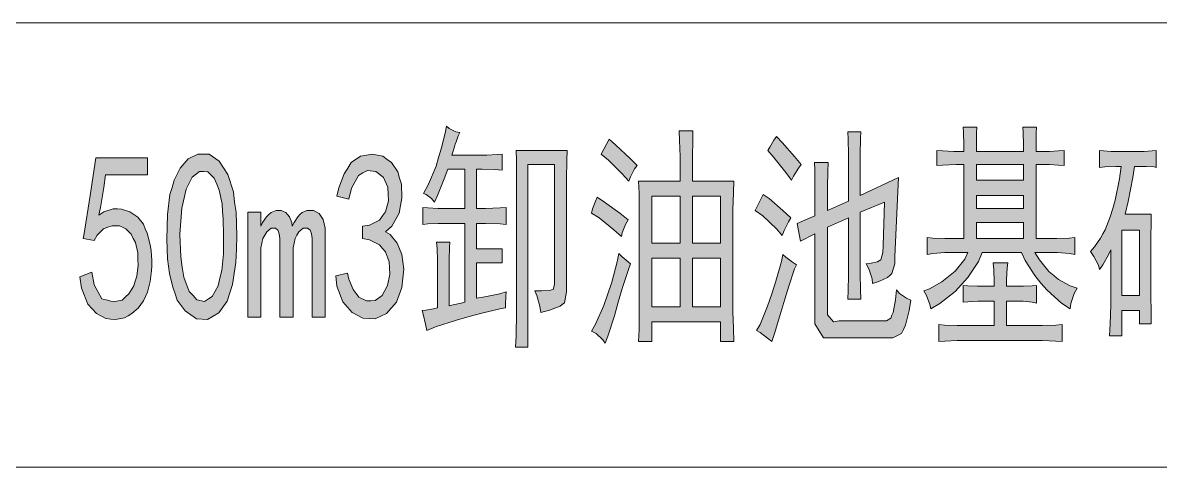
# Model space of a CAD drawing. Header units: millimetres. Extents: x 0 to 207, y 0 to 293.
# Drawn here: x 71.07 to 91.23, y 196.33 to 204.21 of the extents above; entities that cross this region are included whole.
import ezdxf

# ---------------------------------------------------------------- set-up
doc = ezdxf.new("R2010")
doc.units = ezdxf.units.MM

msp = doc.modelspace()

# ---------------------------------------------------------------- hatches: boundary and pattern name
h = msp.add_hatch(color=0)
h.dxf.hatch_style = 2
h.paths.add_polyline_path([(78.810556, 202.261611), (78.785861, 202.201639), (78.747056, 202.099333), (78.732944, 202.053472), (78.718833, 202.007611), (78.687083, 201.912361), (78.669444, 201.862972), (79.191556, 201.862972), (79.290333, 201.862972), (79.477306, 201.870028), (79.5655, 201.877083), (79.5655, 201.594861), (79.434972, 201.605444), (79.209194, 201.6125), (79.110417, 201.6125), (79.110417, 200.914), (79.269167, 200.914), (79.530222, 200.924583), (79.632528, 200.931639), (79.632528, 200.631778), (79.530222, 200.642361), (79.269167, 200.649417), (79.110417, 200.649417), (79.110417, 200.201389), (79.5655, 200.201389), (79.5655, 199.950917), (79.110417, 199.950917), (79.110417, 199.322972), (79.255056, 199.347667), (79.519639, 199.404111), (79.632528, 199.435861), (79.629, 199.354722), (79.621944, 199.213611), (79.621944, 199.153639), (79.523167, 199.139528), (79.202139, 199.058389), (78.976361, 198.998417), (78.754111, 198.934917), (78.380167, 198.814972), (78.228472, 198.755), (78.203778, 198.864361), (78.164972, 199.04075), (78.147333, 199.10425), (78.210833, 199.114833), (78.344889, 199.139528), (78.415444, 199.153639), (78.415444, 199.887417), (78.415444, 199.99325), (78.408389, 200.208444), (78.401333, 200.317806), (78.634167, 200.317806), (78.627111, 200.226083), (78.623583, 200.010889), (78.623583, 199.887417), (78.623583, 199.188917), (78.697667, 199.206556), (78.838778, 199.238306), (78.902278, 199.255944), (78.902278, 200.649417), (78.528333, 200.649417), (78.429556, 200.649417), (78.246111, 200.642361), (78.157917, 200.631778), (78.157917, 200.931639), (78.246111, 200.924583), (78.429556, 200.914), (78.528333, 200.914), (78.902278, 200.914), (78.902278, 201.6125), (78.598889, 201.6125), (78.535389, 201.439639), (78.418972, 201.146833), (78.366056, 201.030417), (78.313139, 201.090389), (78.214361, 201.164472), (78.1685, 201.182111), (78.256694, 201.347917), (78.39075, 201.665417), (78.436611, 201.820639), (78.482472, 201.972333), (78.553028, 202.251028), (78.577722, 202.378028), (78.623583, 202.335694), (78.74, 202.275722)])
h = msp.add_hatch(color=0)
h.paths.add_polyline_path([(82.715806, 201.728917), (82.715806, 201.838278), (82.70875, 202.1205), (82.701694, 202.293361), (82.945111, 202.293361), (82.941583, 202.1205), (82.934528, 201.838278), (82.934528, 201.728917), (82.934528, 201.397306), (83.668306, 201.397306), (83.66125, 201.196222), (83.654194, 200.889306), (83.654194, 200.783472), (83.654194, 199.188917), (83.654194, 199.097194), (83.66125, 198.783222), (83.668306, 198.557444), (83.435472, 198.557444), (83.435472, 198.906694), (82.214861, 198.906694), (82.214861, 198.557444), (81.982028, 198.557444), (81.989083, 198.772639), (81.992611, 199.097194), (81.992611, 199.206556), (81.992611, 200.765833), (81.992611, 200.875194), (81.989083, 201.189167), (81.982028, 201.397306), (82.715806, 201.397306)])
h.paths.add_polyline_path([(82.715806, 199.171278), (82.715806, 200.035583), (82.214861, 200.035583), (82.214861, 199.171278)])
h.paths.add_polyline_path([(83.435472, 199.171278), (83.435472, 200.035583), (82.934528, 200.035583), (82.934528, 199.171278)])
h.paths.add_polyline_path([(83.435472, 200.300167), (83.435472, 201.132722), (82.934528, 201.132722), (82.934528, 200.300167)])
h.paths.add_polyline_path([(82.715806, 200.300167), (82.715806, 201.132722), (82.214861, 201.132722), (82.214861, 200.300167)])
h = msp.add_hatch(color=0)
h.dxf.hatch_style = 2
h.paths.add_polyline_path([(85.107639, 201.182111), (85.107639, 201.323222), (85.104111, 201.594861), (85.097056, 201.728917), (85.340472, 201.728917), (85.336944, 201.563111), (85.329889, 201.298528), (85.329889, 201.196222), (85.329889, 200.88225), (85.700306, 201.048056), (85.700306, 201.728917), (85.700306, 201.870028), (85.696778, 202.145194), (85.689722, 202.275722), (85.922556, 202.275722), (85.9155, 202.159306), (85.911972, 201.877083), (85.911972, 201.711278), (85.911972, 201.146833), (86.585778, 201.464333), (86.525806, 200.067333), (86.522278, 199.936806), (86.472889, 199.763944), (86.434083, 199.728667), (86.39175, 199.689861), (86.240056, 199.619306), (86.130694, 199.587556), (86.120111, 199.668694), (86.060139, 199.845083), (86.014278, 199.936806), (86.102472, 199.943861), (86.218889, 199.968556), (86.247111, 199.986194), (86.275333, 200.003833), (86.310611, 200.134361), (86.317667, 200.250778), (86.342361, 201.030417), (85.911972, 200.8505), (85.911972, 199.852139), (85.911972, 199.753361), (85.9155, 199.478194), (85.922556, 199.305333), (85.689722, 199.305333), (85.696778, 199.464083), (85.700306, 199.735722), (85.700306, 199.852139), (85.700306, 200.748194), (85.329889, 200.582389), (85.329889, 199.171278), (85.329889, 199.030167), (85.435722, 198.906694), (85.538028, 198.924333), (86.317667, 198.924333), (86.374111, 198.924333), (86.45525, 198.973722), (86.472889, 199.023111), (86.494056, 199.0725), (86.532861, 199.29475), (86.5505, 199.471139), (86.603417, 199.411167), (86.730417, 199.322972), (86.8045, 199.287694), (86.776278, 199.10425), (86.712778, 198.846722), (86.6775, 198.772639), (86.642222, 198.698556), (86.487, 198.624472), (86.363528, 198.624472), (85.421611, 198.624472), (85.259333, 198.624472), (85.104111, 198.871417), (85.107639, 199.121889), (85.107639, 200.465972), (84.853639, 200.335444), (84.793667, 200.649417), (85.107639, 200.783472)])
h = msp.add_hatch(color=0)
h.paths.add_polyline_path([(87.746417, 201.926472), (87.746417, 202.042889), (87.742889, 202.261611), (87.735833, 202.360389), (87.97925, 202.360389), (87.972194, 202.251028), (87.968667, 202.035833), (87.968667, 201.926472), (88.80475, 201.926472), (88.80475, 202.042889), (88.797694, 202.261611), (88.794167, 202.360389), (89.037583, 202.360389), (89.030528, 202.251028), (89.027, 202.035833), (89.027, 201.926472), (89.199861, 201.926472), (89.263361, 201.926472), (89.425639, 201.937056), (89.524417, 201.944111), (89.524417, 201.679528), (89.425639, 201.686583), (89.263361, 201.697167), (89.199861, 201.697167), (89.027, 201.697167), (89.027, 200.384833), (89.281, 200.384833), (89.397417, 200.384833), (89.612611, 200.391889), (89.711389, 200.398944), (89.711389, 200.102611), (89.619667, 200.116722), (89.408, 200.134361), (89.291583, 200.134361), (89.002306, 200.134361), (89.0905, 200.003833), (89.256306, 199.799222), (89.340972, 199.728667), (89.422111, 199.658111), (89.63025, 199.545222), (89.75725, 199.502889), (89.704333, 199.411167), (89.640833, 199.23125), (89.63025, 199.139528), (89.478556, 199.238306), (89.221028, 199.467611), (89.111667, 199.594611), (89.005833, 199.725139), (88.832972, 199.99325), (88.769472, 200.134361), (88.070972, 200.134361), (88.003944, 199.975611), (87.8205, 199.693389), (87.707611, 199.569917), (87.594722, 199.446444), (87.323083, 199.23125), (87.164333, 199.139528), (87.146694, 199.213611), (87.083194, 199.372361), (87.037333, 199.4535), (87.136111, 199.488778), (87.354833, 199.615778), (87.474778, 199.711028), (87.594722, 199.806278), (87.764056, 200.017944), (87.816972, 200.134361), (87.513583, 200.134361), (87.411278, 200.134361), (87.199611, 200.116722), (87.097306, 200.102611), (87.097306, 200.398944), (87.199611, 200.391889), (87.411278, 200.384833), (87.513583, 200.384833), (87.746417, 200.384833), (87.746417, 201.697167), (87.608833, 201.697167), (87.368944, 201.686583), (87.270167, 201.679528), (87.270167, 201.944111), (87.368944, 201.937056), (87.5665, 201.926472), (87.665278, 201.926472)])
h.paths.add_polyline_path([(88.80475, 200.384833), (88.80475, 200.667056), (87.968667, 200.667056), (87.968667, 200.384833)])
h.paths.add_polyline_path([(88.80475, 201.414944), (88.80475, 201.697167), (87.968667, 201.697167), (87.968667, 201.414944)])
h.paths.add_polyline_path([(88.80475, 200.914), (88.80475, 201.146833), (87.968667, 201.146833), (87.968667, 200.914)])
h = msp.add_hatch(color=0)
h.dxf.hatch_style = 2
h.paths.add_polyline_path([(81.459917, 202.145194), (81.579861, 202.035833), (81.830333, 201.803), (81.957333, 201.679528), (81.911472, 201.619556), (81.837389, 201.478444), (81.809167, 201.397306), (81.69275, 201.531361), (81.445806, 201.77125), (81.318806, 201.877083)])
h = msp.add_hatch(color=0)
h.dxf.hatch_style = 2
h.paths.add_polyline_path([(84.42325, 202.194583), (84.529083, 202.085222), (84.747806, 201.838278), (84.864222, 201.697167), (84.818361, 201.630139), (84.730167, 201.489028), (84.691361, 201.414944), (84.592583, 201.556056), (84.380917, 201.820639), (84.271556, 201.944111), (84.306833, 202.004083), (84.380917, 202.127556)])
h = msp.add_hatch(color=0)
h.paths.add_polyline_path([(73.624722, 200.592972), (73.631778, 200.811694), (73.674111, 201.160944), (73.712917, 201.287944), (73.751722, 201.418472), (73.857556, 201.630139), (73.928111, 201.711278), (73.998667, 201.795944), (74.168, 201.877083), (74.270306, 201.877083), (74.372611, 201.877083), (74.549, 201.757139), (74.623083, 201.637194), (74.700694, 201.51725), (74.799472, 201.213861), (74.820639, 201.030417), (74.845333, 200.8505), (74.859444, 200.430694), (74.852389, 200.194333), (74.841806, 199.957972), (74.785361, 199.569917), (74.735972, 199.42175), (74.686583, 199.270056), (74.538417, 199.065444), (74.439639, 199.005472), (74.340861, 198.949028), (74.143306, 198.959611), (74.044528, 199.030167), (73.94575, 199.100722), (73.804639, 199.287694), (73.765833, 199.404111), (73.7235, 199.520528), (73.667056, 199.763944), (73.649417, 199.894472), (73.631778, 200.021472), (73.617667, 200.370722)])
h.paths.add_polyline_path([(73.868139, 200.69175), (73.8505, 200.462444), (73.864611, 200.05675), (73.892833, 199.876833), (73.921056, 199.700444), (74.016306, 199.446444), (74.083333, 199.372361), (74.150361, 199.29475), (74.287944, 199.266528), (74.3585, 199.312389), (74.425528, 199.35825), (74.527833, 199.541694), (74.559583, 199.679278), (74.591333, 199.816861), (74.623083, 200.113194), (74.623083, 200.275472), (74.623083, 200.43775), (74.616028, 200.734083), (74.605444, 200.864611), (74.598389, 200.998667), (74.545472, 201.238556), (74.503139, 201.347917), (74.457278, 201.45375), (74.344389, 201.566639), (74.270306, 201.570167), (74.196222, 201.573694), (74.069222, 201.471389), (74.012778, 201.362028), (73.959861, 201.256194), (73.885778, 200.921056)])
h = msp.add_hatch(color=0)
h.dxf.hatch_style = 2
h.paths.add_polyline_path([(76.61275, 199.721611), (76.820889, 199.771), (76.845583, 199.661639), (76.919667, 199.481722), (76.972583, 199.411167), (77.0255, 199.340611), (77.156028, 199.277111), (77.233639, 199.280639), (77.31125, 199.284167), (77.43825, 199.375889), (77.484111, 199.464083), (77.529972, 199.54875), (77.572306, 199.749833), (77.56525, 199.862722), (77.558194, 199.972083), (77.498222, 200.148472), (77.441778, 200.208444), (77.388861, 200.271944), (77.212472, 200.360139), (77.089, 200.384833), (77.089, 200.600028), (77.212472, 200.617667), (77.388861, 200.709389), (77.441778, 200.783472), (77.498222, 200.857556), (77.547611, 201.051583), (77.540556, 201.171528), (77.537028, 201.291472), (77.459417, 201.467861), (77.392389, 201.520778), (77.321833, 201.573694), (77.173667, 201.587806), (77.096056, 201.545472), (77.014917, 201.503139), (76.891444, 201.273833), (76.845583, 201.079806), (76.633917, 201.132722), (76.669194, 201.280889), (76.764444, 201.531361), (76.827944, 201.630139), (76.887917, 201.728917), (77.053722, 201.845333), (77.159556, 201.862972), (77.261861, 201.877083), (77.445306, 201.841806), (77.522917, 201.785361), (77.604056, 201.732444), (77.713417, 201.566639), (77.745167, 201.45375), (77.776917, 201.344389), (77.7875, 201.097444), (77.762806, 200.966917), (77.738111, 200.832861), (77.607583, 200.600028), (77.494694, 200.50125), (77.575833, 200.451861), (77.702833, 200.300167), (77.745167, 200.201389), (77.7875, 200.102611), (77.81925, 199.841556), (77.805139, 199.679278), (77.7875, 199.517), (77.688722, 199.255944), (77.600528, 199.153639), (77.512333, 199.054861), (77.314778, 198.959611), (77.205417, 198.963139), (77.096056, 198.970194), (76.902028, 199.068972), (76.820889, 199.164222), (76.73975, 199.259472), (76.633917, 199.538167)])
h = msp.add_hatch(color=0)
h.dxf.hatch_style = 2
h.paths.add_polyline_path([(80.715556, 201.944111), (80.7085, 201.77125), (80.704972, 201.429056), (80.704972, 201.26325), (80.704972, 199.605194), (80.704972, 199.435861), (80.666167, 199.241833), (80.627361, 199.213611), (80.588556, 199.185389), (80.401583, 199.114833), (80.249889, 199.0725), (80.23225, 199.181861), (80.179333, 199.372361), (80.144056, 199.4535), (80.260472, 199.4535), (80.408639, 199.464083), (80.436861, 199.471139), (80.465083, 199.478194), (80.493306, 199.569917), (80.493306, 199.654583), (80.493306, 201.697167), (80.017056, 201.697167), (80.017056, 198.458667), (79.798333, 198.458667), (79.808917, 198.656222), (79.8195, 199.079556), (79.8195, 199.305333), (79.8195, 201.2315), (79.8195, 201.414944), (79.815972, 201.77125), (79.808917, 201.944111)])
h = msp.add_hatch(color=0)
h.paths.add_polyline_path([(90.872028, 201.926472), (90.942583, 201.926472), (91.083694, 201.937056), (91.15425, 201.944111), (91.15425, 201.64425), (91.118972, 201.654833), (90.977861, 201.661889), (90.872028, 201.661889), (90.769722, 201.661889), (90.7415, 201.464333), (90.656833, 201.041), (90.607444, 200.815222), (91.069583, 200.815222), (91.066056, 200.667056), (91.059, 200.409528), (91.059, 200.300167), (91.059, 199.520528), (91.059, 199.386472), (91.066056, 199.065444), (91.069583, 198.871417), (90.861444, 198.871417), (90.861444, 199.10425), (90.547472, 199.10425), (90.547472, 198.656222), (90.32875, 198.656222), (90.339333, 198.864361), (90.349917, 199.206556), (90.349917, 199.337083), (90.349917, 200.18375), (90.311111, 200.092028), (90.212333, 199.919167), (90.152361, 199.8345), (90.131194, 199.912111), (90.050056, 200.067333), (89.990083, 200.152), (90.060639, 200.233139), (90.17, 200.391889), (90.212333, 200.465972), (90.251139, 200.540056), (90.339333, 200.765833), (90.385194, 200.914), (90.431056, 201.065694), (90.508667, 201.439639), (90.536889, 201.661889), (90.438111, 201.661889), (90.247611, 201.654833), (90.152361, 201.64425), (90.152361, 201.944111), (90.222917, 201.937056), (90.356972, 201.926472), (90.420472, 201.926472)])
h.paths.add_polyline_path([(90.861444, 199.372361), (90.861444, 200.533), (90.547472, 200.533), (90.547472, 199.372361)])
h = msp.add_hatch(color=0)
h.dxf.hatch_style = 2
h.paths.add_polyline_path([(72.287694, 199.785111), (72.330028, 199.562861), (72.467611, 199.312389), (72.566389, 199.287694), (72.665167, 199.263), (72.827444, 199.291222), (72.887417, 199.347667), (72.947389, 199.400583), (73.035583, 199.541694), (73.060278, 199.629889), (73.0885, 199.714556), (73.109667, 199.912111), (73.106139, 200.017944), (73.106139, 200.127306), (73.063806, 200.31075), (73.025, 200.384833), (72.989722, 200.458917), (72.894472, 200.557694), (72.8345, 200.582389), (72.778056, 200.607083), (72.647528, 200.607083), (72.573444, 200.582389), (72.499361, 200.557694), (72.382944, 200.441278), (72.333556, 200.349556), (72.136, 200.384833), (72.150111, 200.434222), (72.259472, 201.146833), (72.35825, 201.813583), (73.275472, 201.813583), (73.275472, 201.513722), (72.531111, 201.513722), (72.502889, 201.287944), (72.446444, 200.931639), (72.414694, 200.797583), (72.502889, 200.857556), (72.665167, 200.910472), (72.742778, 200.906944), (72.816861, 200.903417), (72.9615, 200.854028), (73.032056, 200.808167), (73.102611, 200.762306), (73.204917, 200.638833), (73.236667, 200.557694), (73.268417, 200.480083), (73.314278, 200.321333), (73.328389, 200.243722), (73.3425, 200.162583), (73.353083, 199.99325), (73.353083, 199.901528), (73.349556, 199.809806), (73.321333, 199.622833), (73.300167, 199.527583), (73.275472, 199.432333), (73.204917, 199.277111), (73.159056, 199.213611), (73.113194, 199.150111), (73.000306, 199.051333), (72.933278, 199.012528), (72.86625, 198.97725), (72.711028, 198.949028), (72.626361, 198.956083), (72.538167, 198.963139), (72.372361, 199.054861), (72.29475, 199.139528), (72.217139, 199.220667), (72.107778, 199.502889), (72.079556, 199.703972)])
h = msp.add_hatch(color=0)
h.dxf.hatch_style = 2
h.paths.add_polyline_path([(81.24825, 201.115083), (81.378778, 201.030417), (81.650417, 200.832861), (81.795056, 200.716444), (81.749194, 200.631778), (81.69275, 200.483611), (81.678639, 200.416583), (81.544583, 200.540056), (81.28, 200.748194), (81.145944, 200.832861), (81.167111, 200.906944), (81.220028, 201.048056)])
h = msp.add_hatch(color=0)
h.dxf.hatch_style = 2
h.paths.add_polyline_path([(84.190417, 201.164472), (84.29625, 201.090389), (84.539667, 200.88225), (84.67725, 200.748194), (84.638444, 200.681167), (84.560833, 200.525944), (84.529083, 200.434222), (84.42325, 200.557694), (84.183361, 200.783472), (84.049306, 200.88225), (84.084583, 200.949278), (84.155139, 201.090389)])
h = msp.add_hatch(color=0)
h.dxf.hatch_style = 2
h.paths.add_polyline_path([(76.425778, 198.987833), (76.192944, 198.987833), (76.192944, 200.335444), (76.192944, 200.384833), (76.182361, 200.465972), (76.171778, 200.50125), (76.157667, 200.533), (76.111806, 200.568278), (76.076528, 200.568278), (76.037722, 200.568278), (75.960111, 200.504778), (75.924833, 200.441278), (75.893083, 200.381306), (75.857806, 200.219028), (75.857806, 200.116722), (75.857806, 198.987833), (75.624972, 198.987833), (75.624972, 200.335444), (75.624972, 200.384833), (75.610861, 200.465972), (75.600278, 200.50125), (75.589694, 200.533), (75.543833, 200.568278), (75.508556, 200.568278), (75.466222, 200.568278), (75.392139, 200.504778), (75.356861, 200.441278), (75.321583, 200.381306), (75.286306, 200.219028), (75.286306, 200.116722), (75.286306, 198.987833), (75.053472, 198.987833), (75.053472, 200.8505), (75.286306, 200.8505), (75.286306, 200.600028), (75.314528, 200.667056), (75.385083, 200.769361), (75.427417, 200.808167), (75.466222, 200.843444), (75.554417, 200.88225), (75.600278, 200.88225), (75.646139, 200.88225), (75.727278, 200.843444), (75.759028, 200.808167), (75.790778, 200.769361), (75.833111, 200.667056), (75.843694, 200.600028), (75.875444, 200.667056), (75.942472, 200.769361), (75.97775, 200.808167), (76.016556, 200.843444), (76.101222, 200.88225), (76.147083, 200.88225), (76.217639, 200.88225), (76.319944, 200.829333), (76.355222, 200.772889), (76.3905, 200.719972), (76.425778, 200.568278), (76.425778, 200.465972)])
h = msp.add_hatch(color=0)
h.dxf.hatch_style = 2
h.paths.add_polyline_path([(81.840917, 199.936806), (81.802111, 199.8345), (81.69275, 199.495833), (81.622194, 199.255944), (81.551639, 199.012528), (81.435222, 198.649167), (81.389361, 198.525694), (81.347028, 198.589194), (81.227083, 198.698556), (81.145944, 198.740889), (81.220028, 198.864361), (81.364667, 199.195972), (81.435222, 199.404111), (81.505778, 199.61225), (81.604556, 199.968556), (81.632778, 200.116722), (81.69275, 200.060278), (81.795056, 199.968556)])
h = msp.add_hatch(color=0)
h.dxf.hatch_style = 2
h.paths.add_polyline_path([(84.783083, 199.919167), (84.747806, 199.845083), (84.641972, 199.538167), (84.574944, 199.305333), (84.504389, 199.0725), (84.387972, 198.698556), (84.342111, 198.557444), (84.2645, 198.613889), (84.133972, 198.716194), (84.074, 198.755), (84.133972, 198.857306), (84.2645, 199.181861), (84.342111, 199.404111), (84.416194, 199.629889), (84.514972, 199.975611), (84.539667, 200.102611), (84.592583, 200.053222), (84.712528, 199.9615)])
h = msp.add_hatch(color=0)
h.dxf.hatch_style = 2
h.paths.add_polyline_path([(88.282639, 199.538167), (88.282639, 199.619306), (88.275583, 199.827444), (88.268528, 199.950917), (88.526056, 199.950917), (88.515472, 199.862722), (88.501361, 199.654583), (88.501361, 199.538167), (88.723611, 199.538167), (88.80475, 199.538167), (88.959972, 199.545222), (89.037583, 199.552278), (89.037583, 199.238306), (88.959972, 199.255944), (88.797694, 199.270056), (88.713028, 199.270056), (88.501361, 199.270056), (88.501361, 198.839667), (89.002306, 198.839667), (89.136361, 198.839667), (89.379778, 198.846722), (89.489139, 198.857306), (89.489139, 198.557444), (89.379778, 198.5645), (89.136361, 198.575083), (89.002306, 198.575083), (87.746417, 198.575083), (87.63, 198.575083), (87.411278, 198.5645), (87.305444, 198.557444), (87.305444, 198.857306), (87.404222, 198.846722), (87.626472, 198.839667), (87.746417, 198.839667), (88.282639, 198.839667), (88.282639, 199.270056), (88.095667, 199.270056), (87.996889, 199.270056), (87.816972, 199.263), (87.735833, 199.255944), (87.735833, 199.552278), (87.816972, 199.545222), (87.986306, 199.538167), (88.070972, 199.538167)])

# ---------------------------------------------------------------- linework, layer by layer
at = {"color": 0, "lineweight": 0}
for points in [[(25.124833, 204.208944), (201.9935, 204.208944)], [(25.124833, 196.327889), (201.9935, 196.327889)]]:
    msp.add_lwpolyline(points, dxfattribs=at)
for points in [[(78.810556, 202.261611), (78.785861, 202.201639), (78.747056, 202.099333), (78.732944, 202.053472), (78.718833, 202.007611), (78.687083, 201.912361), (78.669444, 201.862972), (79.191556, 201.862972), (79.290333, 201.862972), (79.477306, 201.870028), (79.5655, 201.877083), (79.5655, 201.594861), (79.434972, 201.605444), (79.209194, 201.6125), (79.110417, 201.6125), (79.110417, 200.914), (79.269167, 200.914), (79.530222, 200.924583), (79.632528, 200.931639), (79.632528, 200.631778), (79.530222, 200.642361), (79.269167, 200.649417), (79.110417, 200.649417), (79.110417, 200.201389), (79.5655, 200.201389), (79.5655, 199.950917), (79.110417, 199.950917), (79.110417, 199.322972), (79.255056, 199.347667), (79.519639, 199.404111), (79.632528, 199.435861), (79.629, 199.354722), (79.621944, 199.213611), (79.621944, 199.153639), (79.523167, 199.139528), (79.202139, 199.058389), (78.976361, 198.998417), (78.754111, 198.934917), (78.380167, 198.814972), (78.228472, 198.755), (78.203778, 198.864361), (78.164972, 199.04075), (78.147333, 199.10425), (78.210833, 199.114833), (78.344889, 199.139528), (78.415444, 199.153639), (78.415444, 199.887417), (78.415444, 199.99325), (78.408389, 200.208444), (78.401333, 200.317806), (78.634167, 200.317806), (78.627111, 200.226083), (78.623583, 200.010889), (78.623583, 199.887417), (78.623583, 199.188917), (78.697667, 199.206556), (78.838778, 199.238306), (78.902278, 199.255944), (78.902278, 200.649417), (78.528333, 200.649417), (78.429556, 200.649417), (78.246111, 200.642361), (78.157917, 200.631778), (78.157917, 200.931639), (78.246111, 200.924583), (78.429556, 200.914), (78.528333, 200.914), (78.902278, 200.914), (78.902278, 201.6125), (78.598889, 201.6125), (78.535389, 201.439639), (78.418972, 201.146833), (78.366056, 201.030417), (78.313139, 201.090389), (78.214361, 201.164472), (78.1685, 201.182111), (78.256694, 201.347917), (78.39075, 201.665417), (78.436611, 201.820639), (78.482472, 201.972333), (78.553028, 202.251028), (78.577722, 202.378028), (78.623583, 202.335694), (78.74, 202.275722)], [(82.715806, 201.728917), (82.715806, 201.838278), (82.70875, 202.1205), (82.701694, 202.293361), (82.945111, 202.293361), (82.941583, 202.1205), (82.934528, 201.838278), (82.934528, 201.728917), (82.934528, 201.397306), (83.668306, 201.397306), (83.66125, 201.196222), (83.654194, 200.889306), (83.654194, 200.783472), (83.654194, 199.188917), (83.654194, 199.097194), (83.66125, 198.783222), (83.668306, 198.557444), (83.435472, 198.557444), (83.435472, 198.906694), (82.214861, 198.906694), (82.214861, 198.557444), (81.982028, 198.557444), (81.989083, 198.772639), (81.992611, 199.097194), (81.992611, 199.206556), (81.992611, 200.765833), (81.992611, 200.875194), (81.989083, 201.189167), (81.982028, 201.397306), (82.715806, 201.397306)], [(85.107639, 201.182111), (85.107639, 201.323222), (85.104111, 201.594861), (85.097056, 201.728917), (85.340472, 201.728917), (85.336944, 201.563111), (85.329889, 201.298528), (85.329889, 201.196222), (85.329889, 200.88225), (85.700306, 201.048056), (85.700306, 201.728917), (85.700306, 201.870028), (85.696778, 202.145194), (85.689722, 202.275722), (85.922556, 202.275722), (85.9155, 202.159306), (85.911972, 201.877083), (85.911972, 201.711278), (85.911972, 201.146833), (86.585778, 201.464333), (86.525806, 200.067333), (86.522278, 199.936806), (86.472889, 199.763944), (86.434083, 199.728667), (86.39175, 199.689861), (86.240056, 199.619306), (86.130694, 199.587556), (86.120111, 199.668694), (86.060139, 199.845083), (86.014278, 199.936806), (86.102472, 199.943861), (86.218889, 199.968556), (86.247111, 199.986194), (86.275333, 200.003833), (86.310611, 200.134361), (86.317667, 200.250778), (86.342361, 201.030417), (85.911972, 200.8505), (85.911972, 199.852139), (85.911972, 199.753361), (85.9155, 199.478194), (85.922556, 199.305333), (85.689722, 199.305333), (85.696778, 199.464083), (85.700306, 199.735722), (85.700306, 199.852139), (85.700306, 200.748194), (85.329889, 200.582389), (85.329889, 199.171278), (85.329889, 199.030167), (85.435722, 198.906694), (85.538028, 198.924333), (86.317667, 198.924333), (86.374111, 198.924333), (86.45525, 198.973722), (86.472889, 199.023111), (86.494056, 199.0725), (86.532861, 199.29475), (86.5505, 199.471139), (86.603417, 199.411167), (86.730417, 199.322972), (86.8045, 199.287694), (86.776278, 199.10425), (86.712778, 198.846722), (86.6775, 198.772639), (86.642222, 198.698556), (86.487, 198.624472), (86.363528, 198.624472), (85.421611, 198.624472), (85.259333, 198.624472), (85.104111, 198.871417), (85.107639, 199.121889), (85.107639, 200.465972), (84.853639, 200.335444), (84.793667, 200.649417), (85.107639, 200.783472)], [(87.746417, 201.926472), (87.746417, 202.042889), (87.742889, 202.261611), (87.735833, 202.360389), (87.97925, 202.360389), (87.972194, 202.251028), (87.968667, 202.035833), (87.968667, 201.926472), (88.80475, 201.926472), (88.80475, 202.042889), (88.797694, 202.261611), (88.794167, 202.360389), (89.037583, 202.360389), (89.030528, 202.251028), (89.027, 202.035833), (89.027, 201.926472), (89.199861, 201.926472), (89.263361, 201.926472), (89.425639, 201.937056), (89.524417, 201.944111), (89.524417, 201.679528), (89.425639, 201.686583), (89.263361, 201.697167), (89.199861, 201.697167), (89.027, 201.697167), (89.027, 200.384833), (89.281, 200.384833), (89.397417, 200.384833), (89.612611, 200.391889), (89.711389, 200.398944), (89.711389, 200.102611), (89.619667, 200.116722), (89.408, 200.134361), (89.291583, 200.134361), (89.002306, 200.134361), (89.0905, 200.003833), (89.256306, 199.799222), (89.340972, 199.728667), (89.422111, 199.658111), (89.63025, 199.545222), (89.75725, 199.502889), (89.704333, 199.411167), (89.640833, 199.23125), (89.63025, 199.139528), (89.478556, 199.238306), (89.221028, 199.467611), (89.111667, 199.594611), (89.005833, 199.725139), (88.832972, 199.99325), (88.769472, 200.134361), (88.070972, 200.134361), (88.003944, 199.975611), (87.8205, 199.693389), (87.707611, 199.569917), (87.594722, 199.446444), (87.323083, 199.23125), (87.164333, 199.139528), (87.146694, 199.213611), (87.083194, 199.372361), (87.037333, 199.4535), (87.136111, 199.488778), (87.354833, 199.615778), (87.474778, 199.711028), (87.594722, 199.806278), (87.764056, 200.017944), (87.816972, 200.134361), (87.513583, 200.134361), (87.411278, 200.134361), (87.199611, 200.116722), (87.097306, 200.102611), (87.097306, 200.398944), (87.199611, 200.391889), (87.411278, 200.384833), (87.513583, 200.384833), (87.746417, 200.384833), (87.746417, 201.697167), (87.608833, 201.697167), (87.368944, 201.686583), (87.270167, 201.679528), (87.270167, 201.944111), (87.368944, 201.937056), (87.5665, 201.926472), (87.665278, 201.926472)], [(81.459917, 202.145194), (81.579861, 202.035833), (81.830333, 201.803), (81.957333, 201.679528), (81.911472, 201.619556), (81.837389, 201.478444), (81.809167, 201.397306), (81.69275, 201.531361), (81.445806, 201.77125), (81.318806, 201.877083)], [(84.42325, 202.194583), (84.529083, 202.085222), (84.747806, 201.838278), (84.864222, 201.697167), (84.818361, 201.630139), (84.730167, 201.489028), (84.691361, 201.414944), (84.592583, 201.556056), (84.380917, 201.820639), (84.271556, 201.944111), (84.306833, 202.004083), (84.380917, 202.127556)], [(73.624722, 200.592972), (73.631778, 200.811694), (73.674111, 201.160944), (73.712917, 201.287944), (73.751722, 201.418472), (73.857556, 201.630139), (73.928111, 201.711278), (73.998667, 201.795944), (74.168, 201.877083), (74.270306, 201.877083), (74.372611, 201.877083), (74.549, 201.757139), (74.623083, 201.637194), (74.700694, 201.51725), (74.799472, 201.213861), (74.820639, 201.030417), (74.845333, 200.8505), (74.859444, 200.430694), (74.852389, 200.194333), (74.841806, 199.957972), (74.785361, 199.569917), (74.735972, 199.42175), (74.686583, 199.270056), (74.538417, 199.065444), (74.439639, 199.005472), (74.340861, 198.949028), (74.143306, 198.959611), (74.044528, 199.030167), (73.94575, 199.100722), (73.804639, 199.287694), (73.765833, 199.404111), (73.7235, 199.520528), (73.667056, 199.763944), (73.649417, 199.894472), (73.631778, 200.021472), (73.617667, 200.370722)], [(76.61275, 199.721611), (76.820889, 199.771), (76.845583, 199.661639), (76.919667, 199.481722), (76.972583, 199.411167), (77.0255, 199.340611), (77.156028, 199.277111), (77.233639, 199.280639), (77.31125, 199.284167), (77.43825, 199.375889), (77.484111, 199.464083), (77.529972, 199.54875), (77.572306, 199.749833), (77.56525, 199.862722), (77.558194, 199.972083), (77.498222, 200.148472), (77.441778, 200.208444), (77.388861, 200.271944), (77.212472, 200.360139), (77.089, 200.384833), (77.089, 200.600028), (77.212472, 200.617667), (77.388861, 200.709389), (77.441778, 200.783472), (77.498222, 200.857556), (77.547611, 201.051583), (77.540556, 201.171528), (77.537028, 201.291472), (77.459417, 201.467861), (77.392389, 201.520778), (77.321833, 201.573694), (77.173667, 201.587806), (77.096056, 201.545472), (77.014917, 201.503139), (76.891444, 201.273833), (76.845583, 201.079806), (76.633917, 201.132722), (76.669194, 201.280889), (76.764444, 201.531361), (76.827944, 201.630139), (76.887917, 201.728917), (77.053722, 201.845333), (77.159556, 201.862972), (77.261861, 201.877083), (77.445306, 201.841806), (77.522917, 201.785361), (77.604056, 201.732444), (77.713417, 201.566639), (77.745167, 201.45375), (77.776917, 201.344389), (77.7875, 201.097444), (77.762806, 200.966917), (77.738111, 200.832861), (77.607583, 200.600028), (77.494694, 200.50125), (77.575833, 200.451861), (77.702833, 200.300167), (77.745167, 200.201389), (77.7875, 200.102611), (77.81925, 199.841556), (77.805139, 199.679278), (77.7875, 199.517), (77.688722, 199.255944), (77.600528, 199.153639), (77.512333, 199.054861), (77.314778, 198.959611), (77.205417, 198.963139), (77.096056, 198.970194), (76.902028, 199.068972), (76.820889, 199.164222), (76.73975, 199.259472), (76.633917, 199.538167)], [(80.715556, 201.944111), (80.7085, 201.77125), (80.704972, 201.429056), (80.704972, 201.26325), (80.704972, 199.605194), (80.704972, 199.435861), (80.666167, 199.241833), (80.627361, 199.213611), (80.588556, 199.185389), (80.401583, 199.114833), (80.249889, 199.0725), (80.23225, 199.181861), (80.179333, 199.372361), (80.144056, 199.4535), (80.260472, 199.4535), (80.408639, 199.464083), (80.436861, 199.471139), (80.465083, 199.478194), (80.493306, 199.569917), (80.493306, 199.654583), (80.493306, 201.697167), (80.017056, 201.697167), (80.017056, 198.458667), (79.798333, 198.458667), (79.808917, 198.656222), (79.8195, 199.079556), (79.8195, 199.305333), (79.8195, 201.2315), (79.8195, 201.414944), (79.815972, 201.77125), (79.808917, 201.944111)], [(90.872028, 201.926472), (90.942583, 201.926472), (91.083694, 201.937056), (91.15425, 201.944111), (91.15425, 201.64425), (91.118972, 201.654833), (90.977861, 201.661889), (90.872028, 201.661889), (90.769722, 201.661889), (90.7415, 201.464333), (90.656833, 201.041), (90.607444, 200.815222), (91.069583, 200.815222), (91.066056, 200.667056), (91.059, 200.409528), (91.059, 200.300167), (91.059, 199.520528), (91.059, 199.386472), (91.066056, 199.065444), (91.069583, 198.871417), (90.861444, 198.871417), (90.861444, 199.10425), (90.547472, 199.10425), (90.547472, 198.656222), (90.32875, 198.656222), (90.339333, 198.864361), (90.349917, 199.206556), (90.349917, 199.337083), (90.349917, 200.18375), (90.311111, 200.092028), (90.212333, 199.919167), (90.152361, 199.8345), (90.131194, 199.912111), (90.050056, 200.067333), (89.990083, 200.152), (90.060639, 200.233139), (90.17, 200.391889), (90.212333, 200.465972), (90.251139, 200.540056), (90.339333, 200.765833), (90.385194, 200.914), (90.431056, 201.065694), (90.508667, 201.439639), (90.536889, 201.661889), (90.438111, 201.661889), (90.247611, 201.654833), (90.152361, 201.64425), (90.152361, 201.944111), (90.222917, 201.937056), (90.356972, 201.926472), (90.420472, 201.926472)], [(72.287694, 199.785111), (72.330028, 199.562861), (72.467611, 199.312389), (72.566389, 199.287694), (72.665167, 199.263), (72.827444, 199.291222), (72.887417, 199.347667), (72.947389, 199.400583), (73.035583, 199.541694), (73.060278, 199.629889), (73.0885, 199.714556), (73.109667, 199.912111), (73.106139, 200.017944), (73.106139, 200.127306), (73.063806, 200.31075), (73.025, 200.384833), (72.989722, 200.458917), (72.894472, 200.557694), (72.8345, 200.582389), (72.778056, 200.607083), (72.647528, 200.607083), (72.573444, 200.582389), (72.499361, 200.557694), (72.382944, 200.441278), (72.333556, 200.349556), (72.136, 200.384833), (72.150111, 200.434222), (72.259472, 201.146833), (72.35825, 201.813583), (73.275472, 201.813583), (73.275472, 201.513722), (72.531111, 201.513722), (72.502889, 201.287944), (72.446444, 200.931639), (72.414694, 200.797583), (72.502889, 200.857556), (72.665167, 200.910472), (72.742778, 200.906944), (72.816861, 200.903417), (72.9615, 200.854028), (73.032056, 200.808167), (73.102611, 200.762306), (73.204917, 200.638833), (73.236667, 200.557694), (73.268417, 200.480083), (73.314278, 200.321333), (73.328389, 200.243722), (73.3425, 200.162583), (73.353083, 199.99325), (73.353083, 199.901528), (73.349556, 199.809806), (73.321333, 199.622833), (73.300167, 199.527583), (73.275472, 199.432333), (73.204917, 199.277111), (73.159056, 199.213611), (73.113194, 199.150111), (73.000306, 199.051333), (72.933278, 199.012528), (72.86625, 198.97725), (72.711028, 198.949028), (72.626361, 198.956083), (72.538167, 198.963139), (72.372361, 199.054861), (72.29475, 199.139528), (72.217139, 199.220667), (72.107778, 199.502889), (72.079556, 199.703972)], [(88.80475, 201.414944), (88.80475, 201.697167), (87.968667, 201.697167), (87.968667, 201.414944)], [(73.868139, 200.69175), (73.8505, 200.462444), (73.864611, 200.05675), (73.892833, 199.876833), (73.921056, 199.700444), (74.016306, 199.446444), (74.083333, 199.372361), (74.150361, 199.29475), (74.287944, 199.266528), (74.3585, 199.312389), (74.425528, 199.35825), (74.527833, 199.541694), (74.559583, 199.679278), (74.591333, 199.816861), (74.623083, 200.113194), (74.623083, 200.275472), (74.623083, 200.43775), (74.616028, 200.734083), (74.605444, 200.864611), (74.598389, 200.998667), (74.545472, 201.238556), (74.503139, 201.347917), (74.457278, 201.45375), (74.344389, 201.566639), (74.270306, 201.570167), (74.196222, 201.573694), (74.069222, 201.471389), (74.012778, 201.362028), (73.959861, 201.256194), (73.885778, 200.921056)], [(81.24825, 201.115083), (81.378778, 201.030417), (81.650417, 200.832861), (81.795056, 200.716444), (81.749194, 200.631778), (81.69275, 200.483611), (81.678639, 200.416583), (81.544583, 200.540056), (81.28, 200.748194), (81.145944, 200.832861), (81.167111, 200.906944), (81.220028, 201.048056)], [(82.715806, 200.300167), (82.715806, 201.132722), (82.214861, 201.132722), (82.214861, 200.300167)], [(83.435472, 200.300167), (83.435472, 201.132722), (82.934528, 201.132722), (82.934528, 200.300167)], [(84.190417, 201.164472), (84.29625, 201.090389), (84.539667, 200.88225), (84.67725, 200.748194), (84.638444, 200.681167), (84.560833, 200.525944), (84.529083, 200.434222), (84.42325, 200.557694), (84.183361, 200.783472), (84.049306, 200.88225), (84.084583, 200.949278), (84.155139, 201.090389)], [(88.80475, 200.914), (88.80475, 201.146833), (87.968667, 201.146833), (87.968667, 200.914)], [(76.425778, 198.987833), (76.192944, 198.987833), (76.192944, 200.335444), (76.192944, 200.384833), (76.182361, 200.465972), (76.171778, 200.50125), (76.157667, 200.533), (76.111806, 200.568278), (76.076528, 200.568278), (76.037722, 200.568278), (75.960111, 200.504778), (75.924833, 200.441278), (75.893083, 200.381306), (75.857806, 200.219028), (75.857806, 200.116722), (75.857806, 198.987833), (75.624972, 198.987833), (75.624972, 200.335444), (75.624972, 200.384833), (75.610861, 200.465972), (75.600278, 200.50125), (75.589694, 200.533), (75.543833, 200.568278), (75.508556, 200.568278), (75.466222, 200.568278), (75.392139, 200.504778), (75.356861, 200.441278), (75.321583, 200.381306), (75.286306, 200.219028), (75.286306, 200.116722), (75.286306, 198.987833), (75.053472, 198.987833), (75.053472, 200.8505), (75.286306, 200.8505), (75.286306, 200.600028), (75.314528, 200.667056), (75.385083, 200.769361), (75.427417, 200.808167), (75.466222, 200.843444), (75.554417, 200.88225), (75.600278, 200.88225), (75.646139, 200.88225), (75.727278, 200.843444), (75.759028, 200.808167), (75.790778, 200.769361), (75.833111, 200.667056), (75.843694, 200.600028), (75.875444, 200.667056), (75.942472, 200.769361), (75.97775, 200.808167), (76.016556, 200.843444), (76.101222, 200.88225), (76.147083, 200.88225), (76.217639, 200.88225), (76.319944, 200.829333), (76.355222, 200.772889), (76.3905, 200.719972), (76.425778, 200.568278), (76.425778, 200.465972)], [(88.80475, 200.384833), (88.80475, 200.667056), (87.968667, 200.667056), (87.968667, 200.384833)], [(90.861444, 199.372361), (90.861444, 200.533), (90.547472, 200.533), (90.547472, 199.372361)], [(81.840917, 199.936806), (81.802111, 199.8345), (81.69275, 199.495833), (81.622194, 199.255944), (81.551639, 199.012528), (81.435222, 198.649167), (81.389361, 198.525694), (81.347028, 198.589194), (81.227083, 198.698556), (81.145944, 198.740889), (81.220028, 198.864361), (81.364667, 199.195972), (81.435222, 199.404111), (81.505778, 199.61225), (81.604556, 199.968556), (81.632778, 200.116722), (81.69275, 200.060278), (81.795056, 199.968556)], [(82.715806, 199.171278), (82.715806, 200.035583), (82.214861, 200.035583), (82.214861, 199.171278)], [(83.435472, 199.171278), (83.435472, 200.035583), (82.934528, 200.035583), (82.934528, 199.171278)], [(84.783083, 199.919167), (84.747806, 199.845083), (84.641972, 199.538167), (84.574944, 199.305333), (84.504389, 199.0725), (84.387972, 198.698556), (84.342111, 198.557444), (84.2645, 198.613889), (84.133972, 198.716194), (84.074, 198.755), (84.133972, 198.857306), (84.2645, 199.181861), (84.342111, 199.404111), (84.416194, 199.629889), (84.514972, 199.975611), (84.539667, 200.102611), (84.592583, 200.053222), (84.712528, 199.9615)], [(88.282639, 199.538167), (88.282639, 199.619306), (88.275583, 199.827444), (88.268528, 199.950917), (88.526056, 199.950917), (88.515472, 199.862722), (88.501361, 199.654583), (88.501361, 199.538167), (88.723611, 199.538167), (88.80475, 199.538167), (88.959972, 199.545222), (89.037583, 199.552278), (89.037583, 199.238306), (88.959972, 199.255944), (88.797694, 199.270056), (88.713028, 199.270056), (88.501361, 199.270056), (88.501361, 198.839667), (89.002306, 198.839667), (89.136361, 198.839667), (89.379778, 198.846722), (89.489139, 198.857306), (89.489139, 198.557444), (89.379778, 198.5645), (89.136361, 198.575083), (89.002306, 198.575083), (87.746417, 198.575083), (87.63, 198.575083), (87.411278, 198.5645), (87.305444, 198.557444), (87.305444, 198.857306), (87.404222, 198.846722), (87.626472, 198.839667), (87.746417, 198.839667), (88.282639, 198.839667), (88.282639, 199.270056), (88.095667, 199.270056), (87.996889, 199.270056), (87.816972, 199.263), (87.735833, 199.255944), (87.735833, 199.552278), (87.816972, 199.545222), (87.986306, 199.538167), (88.070972, 199.538167)]]:
    msp.add_lwpolyline(points, close=True, dxfattribs=at)

doc.saveas('drawing.dxf')
